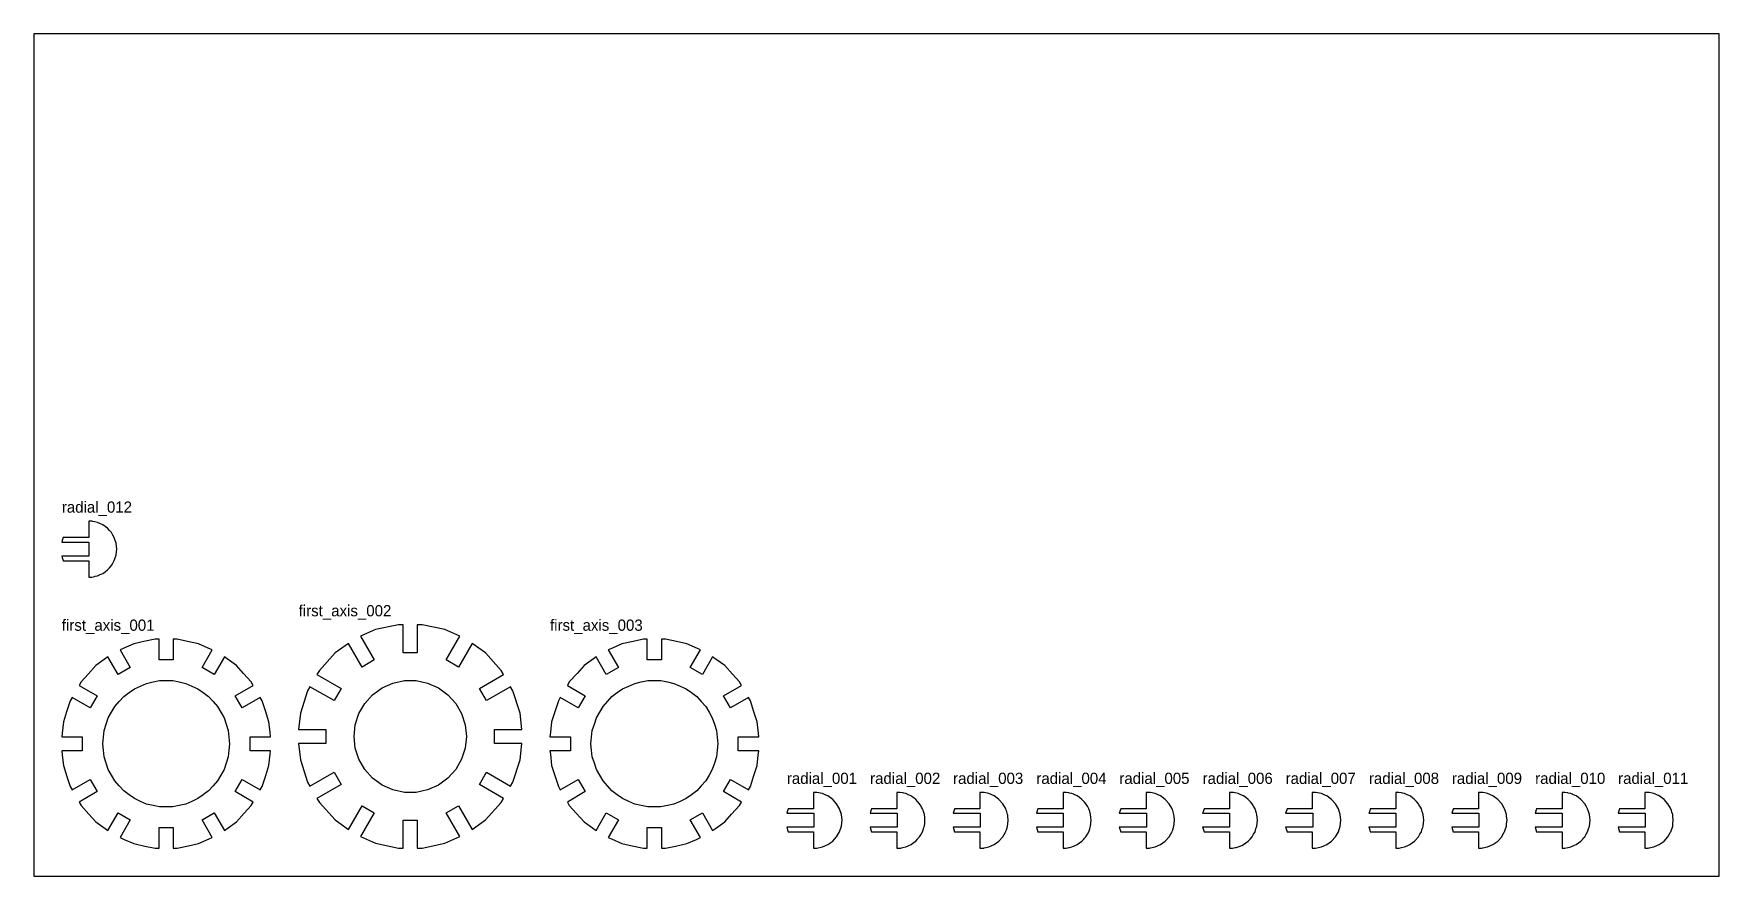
# Model space of a CAD drawing. Header units: metres. Extents: x 0 to 600, y 0 to 300.
import ezdxf

# ---------------------------------------------------------------- set-up
doc = ezdxf.new("R2010")
doc.units = ezdxf.units.M

msp = doc.modelspace()

# ---------------------------------------------------------------- linework, layer by layer
at = {"layer": 'first_axis_001'}
for p, q in [((43.23934, 84.415701), (39.221984, 83.561785)), ((44.650042, 84.415701), (43.23934, 84.415701)), ((44.650042, 77.028735), (44.650042, 84.415701)), ((51.060745, 84.415701), (49.650042, 84.415701)), ((49.650042, 84.415701), (49.650042, 77.028735)), ((54.693878, 83.643454), (51.060745, 84.415701)), ((26.409958, 78.13073), (25.120923, 77.194191)), ((30.050669, 71.824833), (26.409958, 78.13073)), ((31.836823, 81.119027), (30.740086, 80.630729)), ((30.740086, 80.630729), (34.380796, 74.324833)), ((35.588851, 82.789538), (31.836823, 81.119027)), ((39.221984, 83.561785), (35.588851, 82.789538)), ((58.711234, 82.789538), (54.693878, 83.643454)), ((62.104416, 81.278796), (58.711234, 82.789538)), ((59.919288, 74.324833), (63.559999, 80.630729)), ((63.559999, 80.630729), (62.104416, 81.278796)), ((67.890126, 78.130729), (64.249415, 71.824833)), ((68.861375, 77.425076), (67.890126, 78.130729)), ((22.115992, 75.010981), (19.367801, 71.958806)), ((25.120923, 77.194191), (22.115992, 75.010981)), ((34.380796, 74.324833), (30.050669, 71.824833)), ((49.650042, 77.028735), (44.650042, 77.028735)), ((64.249415, 71.824833), (59.919288, 74.324833)), ((72.184093, 75.010981), (68.861375, 77.425076)), ((74.669445, 72.250718), (72.184093, 75.010981)), ((77.417635, 69.198543), (74.669445, 72.250718)), ((16.88245, 69.198543), (16.177099, 67.976839)), ((16.177099, 67.976839), (22.574399, 64.283356)), ((19.367801, 71.958806), (16.88245, 69.198543)), ((33.947516, 65.382021), (35.856443, 66.768938)), ((35.856443, 66.768938), (38.014645, 67.729831)), ((38.014645, 67.729831), (40.170214, 68.689552)), ((40.170214, 68.689552), (42.481035, 69.180733)), ((42.481035, 69.180733), (44.789037, 69.671314)), ((44.789037, 69.671314), (49.511047, 69.671314)), ((49.511047, 69.671314), (51.821868, 69.180134)), ((51.821868, 69.180134), (54.12987, 68.689552)), ((54.12987, 68.689552), (56.288072, 67.728659)), ((56.288072, 67.728659), (58.443642, 66.768938)), ((58.443642, 66.768938), (60.354901, 65.380327)), ((71.725686, 64.283356), (78.122986, 67.976839)), ((78.122986, 67.976839), (77.417635, 69.198543)), ((12.971748, 62.425008), (11.702581, 58.518918)), ((13.677099, 63.646712), (12.971748, 62.425008)), ((20.074399, 59.953229), (13.677099, 63.646712)), ((22.574399, 64.283356), (20.074399, 59.953229)), ((27.696832, 58.44083), (28.876614, 60.484272)), ((28.876614, 60.484272), (30.4574, 62.239912)), ((30.4574, 62.239912), (32.036257, 63.99341)), ((32.036257, 63.99341), (33.947516, 65.382021)), ((60.354901, 65.380327), (62.263828, 63.99341)), ((62.263828, 63.99341), (63.844613, 62.23777)), ((63.844613, 62.23777), (65.42347, 60.484272)), ((65.42347, 60.484272), (66.604692, 58.438334)), ((74.225686, 59.953229), (71.725686, 64.283356)), ((80.622986, 63.646712), (74.225686, 59.953229)), ((81.328337, 62.425008), (80.622986, 63.646712)), ((82.476118, 58.892499), (81.328337, 62.425008)), ((10.554801, 54.986409), (10.12549, 50.901803)), ((11.702581, 58.518918), (10.554801, 54.986409)), ((25.056429, 51.903993), (25.786465, 54.150813)), ((25.786465, 54.150813), (26.51561, 56.394892)), ((26.51561, 56.394892), (27.696832, 58.44083)), ((66.604692, 58.438334), (67.784475, 56.394892)), ((67.784475, 56.394892), (68.514511, 54.148072)), ((68.514511, 54.148072), (69.243656, 51.903993)), ((83.745284, 54.986409), (82.476118, 58.892499)), ((84.133535, 51.292456), (83.745284, 54.986409)), ((10.12549, 50.901803), (10, 49.70785)), ((10, 49.70785), (17.281422, 49.70785)), ((17.281422, 49.70785), (17.281422, 44.70785)), ((24.562844, 47.20785), (24.809787, 49.557355)), ((24.809787, 49.557355), (25.056429, 51.903993)), ((69.243656, 51.903993), (69.490599, 49.554488)), ((69.490599, 49.554488), (69.737241, 47.20785)), ((77.018663, 44.70785), (77.018663, 49.70785)), ((77.018663, 49.70785), (84.300085, 49.70785)), ((84.300085, 49.70785), (84.133535, 51.292456)), ((17.281422, 44.70785), (10, 44.70785)), ((10, 44.70785), (10.166549, 43.123244)), ((10.166549, 43.123244), (10.554801, 39.429291)), ((24.809486, 44.861212), (24.562844, 47.20785)), ((25.056429, 42.511708), (24.809486, 44.861212)), ((25.785574, 40.267629), (25.056429, 42.511708)), ((69.243656, 42.511708), (68.51362, 40.264888)), ((69.490298, 44.858346), (69.243656, 42.511708)), ((69.737241, 47.20785), (69.490298, 44.858346)), ((84.300084, 44.70785), (77.018663, 44.70785)), ((83.745284, 39.429291), (84.174594, 43.513898)), ((84.174594, 43.513898), (84.300084, 44.70785)), ((10.554801, 39.429291), (11.823967, 35.523202)), ((26.51561, 38.020809), (25.785574, 40.267629)), ((27.695392, 35.977367), (26.51561, 38.020809)), ((67.784475, 38.020809), (66.603252, 35.974871)), ((68.51362, 40.264888), (67.784475, 38.020809)), ((82.597503, 35.896782), (83.745284, 39.429291)), ((11.823967, 35.523202), (12.971748, 31.990693)), ((12.971748, 31.990693), (13.677099, 30.768989)), ((13.677099, 30.768989), (20.074398, 34.462471)), ((22.574398, 30.132344), (16.177098, 26.438861)), ((20.074398, 34.462471), (22.574398, 30.132344)), ((28.876614, 33.931429), (27.695392, 35.977367)), ((30.455471, 32.177931), (28.876614, 33.931429)), ((32.036257, 30.422291), (30.455471, 32.177931)), ((33.945184, 29.035374), (32.036257, 30.422291)), ((62.263828, 30.422291), (60.352569, 29.03368)), ((63.842684, 32.175789), (62.263828, 30.422291)), ((65.42347, 33.931429), (63.842684, 32.175789)), ((66.603252, 35.974871), (65.42347, 33.931429)), ((71.725686, 30.132345), (74.225686, 34.462472)), ((78.122986, 26.438862), (71.725686, 30.132345)), ((74.225686, 34.462472), (80.622986, 30.768989)), ((80.622986, 30.768989), (81.328337, 31.990693)), ((81.328337, 31.990693), (82.597503, 35.896782)), ((16.177098, 26.438861), (16.88245, 25.217157)), ((16.88245, 25.217157), (19.63064, 22.164983)), ((35.856443, 27.646763), (33.945184, 29.035374)), ((38.012012, 26.687042), (35.856443, 27.646763)), ((40.170214, 25.726149), (38.012012, 26.687042)), ((42.478216, 25.235567), (40.170214, 25.726149)), ((44.789037, 24.744387), (42.478216, 25.235567)), ((49.511047, 24.744387), (44.789037, 24.744387)), ((51.819049, 25.234968), (49.511047, 24.744387)), ((54.12987, 25.726149), (51.819049, 25.234968)), ((56.285439, 26.68587), (54.12987, 25.726149)), ((58.443642, 27.646763), (56.285439, 26.68587)), ((60.352569, 29.03368), (58.443642, 27.646763)), ((74.932283, 22.456894), (77.417635, 25.217157)), ((77.417635, 25.217157), (78.122986, 26.438862)), ((19.63064, 22.164983), (22.115992, 19.40472)), ((22.115992, 19.40472), (25.438709, 16.990625)), ((26.409958, 16.284971), (30.050669, 22.590867)), ((30.050669, 22.590867), (34.380796, 20.090867)), ((34.380796, 20.090867), (30.740086, 13.784972)), ((59.919288, 20.090867), (64.249415, 22.590867)), ((63.559999, 13.784972), (59.919288, 20.090867)), ((64.249415, 22.590867), (67.890126, 16.284971)), ((69.179162, 17.22151), (72.184093, 19.40472)), ((72.184093, 19.40472), (74.932283, 22.456894)), ((25.438709, 16.990625), (26.409958, 16.284971)), ((30.740086, 13.784972), (32.195668, 13.136905)), ((32.195668, 13.136905), (35.588851, 11.626163)), ((44.650042, 10), (44.650042, 17.386965)), ((44.650042, 17.386965), (49.650042, 17.386965)), ((49.650042, 17.386965), (49.650042, 10)), ((58.711234, 11.626163), (62.463262, 13.296673)), ((62.463262, 13.296673), (63.559999, 13.784972)), ((67.890126, 16.284971), (69.179162, 17.22151)), ((35.588851, 11.626163), (39.606206, 10.772247)), ((39.606206, 10.772247), (43.23934, 10)), ((43.23934, 10), (44.650042, 10)), ((49.650042, 10), (51.060745, 10)), ((51.060745, 10), (55.0781, 10.853916)), ((55.0781, 10.853916), (58.711234, 11.626163))]:
    msp.add_line(p, q, dxfattribs=at)
at = {"layer": 'first_axis_002'}
for p, q in [((121.676644, 87.823135), (116.333767, 85.444336)), ((116.333767, 85.444336), (121.202387, 77.011639)), ((129.856185, 89.561752), (121.676644, 87.823135)), ((131.537324, 89.561752), (129.856185, 89.561752)), ((131.537324, 79.616533), (131.537324, 89.561752)), ((138.218462, 89.561752), (136.537324, 89.561752)), ((136.537324, 89.561752), (136.537324, 79.616533)), ((146.398004, 87.823135), (138.218462, 89.561752)), ((151.74088, 85.444336), (146.398004, 87.823135)), ((146.872261, 77.011639), (151.74088, 85.444336)), ((107.272099, 79.50667), (101.676644, 73.292286)), ((112.00364, 82.944336), (107.272099, 79.50667)), ((116.87226, 74.511639), (112.00364, 82.944336)), ((136.537324, 79.616533), (131.537324, 79.616533)), ((156.071008, 82.944336), (151.202388, 74.511639)), ((160.802548, 79.50667), (156.071008, 82.944336)), ((166.398004, 73.292286), (160.802548, 79.50667)), ((101.676644, 73.292286), (100.836075, 71.836377)), ((121.202387, 77.011639), (116.87226, 74.511639)), ((151.202388, 74.511639), (146.872261, 77.011639)), ((167.238573, 71.836377), (166.398004, 73.292286)), ((97.495507, 66.050343), (94.91142, 58.097343)), ((98.336076, 67.50625), (97.495507, 66.050343)), ((106.948888, 62.533641), (98.336076, 67.50625)), ((100.836075, 71.836377), (109.448888, 66.863768)), ((109.448888, 66.863768), (106.948888, 62.533641)), ((120.654712, 64.643773), (124.037324, 67.101385)), ((124.037324, 67.101385), (127.856984, 68.802006)), ((127.856984, 68.802006), (131.946755, 69.671314)), ((131.946755, 69.671314), (136.127893, 69.671314)), ((136.127893, 69.671314), (140.217664, 68.802006)), ((140.217664, 68.802006), (144.037324, 67.101385)), ((144.037324, 67.101385), (147.419936, 64.643773)), ((158.62576, 66.863768), (167.238573, 71.836377)), ((161.12576, 62.533641), (158.62576, 66.863768)), ((169.738572, 67.50625), (161.12576, 62.533641)), ((170.579141, 66.050343), (169.738572, 67.50625)), ((173.163228, 58.097343), (170.579141, 66.050343)), ((115.766416, 57.915609), (117.856984, 61.536581)), ((117.856984, 61.536581), (120.654712, 64.643773)), ((147.419936, 64.643773), (150.217664, 61.536581)), ((150.217664, 61.536581), (152.308232, 57.915609)), ((94.91142, 58.097343), (94.300085, 52.280876)), ((114.474372, 53.93911), (115.766416, 57.915609)), ((152.308232, 57.915609), (153.600276, 53.93911)), ((173.774563, 52.280876), (173.163228, 58.097343)), ((94.300085, 52.280876), (104.037324, 52.280876)), ((104.037324, 52.280876), (104.037324, 47.280876)), ((114.037324, 49.780876), (114.474372, 53.93911)), ((114.474372, 45.622643), (114.037324, 49.780876)), ((153.600276, 53.93911), (154.037324, 49.780876)), ((154.037324, 49.780876), (153.600276, 45.622643)), ((164.037324, 47.280876), (164.037324, 52.280876)), ((164.037324, 52.280876), (173.774563, 52.280876)), ((104.037324, 47.280876), (94.300085, 47.280876)), ((94.300085, 47.280876), (94.91142, 41.464409)), ((115.766416, 41.646143), (114.474372, 45.622643)), ((153.600276, 45.622643), (152.308232, 41.646143)), ((173.774563, 47.280876), (164.037324, 47.280876)), ((173.163228, 41.464409), (173.774563, 47.280876)), ((94.91142, 41.464409), (97.495507, 33.51141)), ((98.336076, 32.055502), (106.948888, 37.028112)), ((106.948888, 37.028112), (109.448888, 32.697984)), ((117.856984, 38.025171), (115.766416, 41.646143)), ((120.654712, 34.917979), (117.856984, 38.025171)), ((150.217664, 38.025171), (147.419936, 34.917979)), ((152.308232, 41.646143), (150.217664, 38.025171)), ((158.62576, 32.697984), (161.12576, 37.028112)), ((161.12576, 37.028112), (169.738572, 32.055502)), ((170.579141, 33.51141), (173.163228, 41.464409)), ((97.495507, 33.51141), (98.336076, 32.055502)), ((109.448888, 32.697984), (100.836075, 27.725375)), ((124.037324, 32.460367), (120.654712, 34.917979)), ((127.856984, 30.759747), (124.037324, 32.460367)), ((131.946755, 29.890438), (127.856984, 30.759747)), ((140.217664, 30.759747), (136.127893, 29.890438)), ((144.037324, 32.460367), (140.217664, 30.759747)), ((147.419936, 34.917979), (144.037324, 32.460367)), ((167.238573, 27.725375), (158.62576, 32.697984)), ((169.738572, 32.055502), (170.579141, 33.51141)), ((100.836075, 27.725375), (101.676644, 26.269466)), ((101.676644, 26.269466), (107.272099, 20.055082)), ((112.00364, 16.617416), (116.87226, 25.050113)), ((116.87226, 25.050113), (121.202387, 22.550113)), ((136.127893, 29.890438), (131.946755, 29.890438)), ((146.872261, 22.550113), (151.202388, 25.050113)), ((151.202388, 25.050113), (156.071008, 16.617416)), ((160.802548, 20.055082), (166.398004, 26.269466)), ((166.398004, 26.269466), (167.238573, 27.725375)), ((107.272099, 20.055082), (112.00364, 16.617416)), ((121.202387, 22.550113), (116.333767, 14.117417)), ((131.537324, 10), (131.537324, 19.945219)), ((131.537324, 19.945219), (136.537324, 19.945219)), ((136.537324, 19.945219), (136.537324, 10)), ((151.74088, 14.117417), (146.872261, 22.550113)), ((156.071008, 16.617416), (160.802548, 20.055082)), ((116.333767, 14.117417), (121.676644, 11.738617)), ((146.398004, 11.738617), (151.74088, 14.117417)), ((121.676644, 11.738617), (129.856185, 10)), ((129.856185, 10), (131.537324, 10)), ((136.537324, 10), (138.218462, 10)), ((138.218462, 10), (146.398004, 11.738617))]:
    msp.add_line(p, q, dxfattribs=at)
at = {"layer": 'first_axis_003'}
for p, q in [((217.013903, 84.415701), (213.380769, 83.643454)), ((218.424606, 84.415701), (217.013903, 84.415701)), ((218.424606, 77.028735), (218.424606, 84.415701)), ((224.835308, 84.415701), (223.424606, 84.415701)), ((223.424606, 84.415701), (223.424606, 77.028735)), ((228.852663, 83.561785), (224.835308, 84.415701)), ((200.184522, 78.130729), (199.213273, 77.425076)), ((203.825233, 71.824833), (200.184522, 78.130729)), ((205.970232, 81.278796), (204.514649, 80.630729)), ((204.514649, 80.630729), (208.15536, 74.324833)), ((209.363414, 82.789538), (205.970232, 81.278796)), ((213.380769, 83.643454), (209.363414, 82.789538)), ((232.485797, 82.789538), (228.852663, 83.561785)), ((236.237825, 81.119027), (232.485797, 82.789538)), ((233.693852, 74.324833), (237.334562, 80.630729)), ((237.334562, 80.630729), (236.237825, 81.119027)), ((241.66469, 78.13073), (238.023979, 71.824833)), ((242.953725, 77.194191), (241.66469, 78.13073)), ((193.405203, 72.250718), (190.657013, 69.198543)), ((195.890555, 75.010981), (193.405203, 72.250718)), ((199.213273, 77.425076), (195.890555, 75.010981)), ((208.15536, 74.324833), (203.825233, 71.824833)), ((223.424606, 77.028735), (218.424606, 77.028735)), ((238.023979, 71.824833), (233.693852, 74.324833)), ((245.958656, 75.010981), (242.953725, 77.194191)), ((248.706846, 71.958806), (245.958656, 75.010981)), ((190.657013, 69.198543), (189.951662, 67.976839)), ((189.951662, 67.976839), (196.348962, 64.283356)), ((207.719747, 65.380327), (209.631006, 66.768938)), ((209.631006, 66.768938), (211.786575, 67.728659)), ((211.786575, 67.728659), (213.944778, 68.689552)), ((213.944778, 68.689552), (216.252779, 69.180134)), ((216.252779, 69.180134), (218.563601, 69.671314)), ((218.563601, 69.671314), (223.285611, 69.671314)), ((223.285611, 69.671314), (225.593613, 69.180733)), ((225.593613, 69.180733), (227.904434, 68.689552)), ((227.904434, 68.689552), (230.060003, 67.729831)), ((230.060003, 67.729831), (232.218205, 66.768938)), ((232.218205, 66.768938), (234.127132, 65.382021)), ((245.500249, 64.283356), (251.897549, 67.976839)), ((251.192198, 69.198543), (248.706846, 71.958806)), ((251.897549, 67.976839), (251.192198, 69.198543)), ((186.746311, 62.425008), (185.59853, 58.892499)), ((187.451662, 63.646712), (186.746311, 62.425008)), ((193.848962, 59.953229), (187.451662, 63.646712)), ((196.348962, 64.283356), (193.848962, 59.953229)), ((201.469955, 58.438334), (202.651178, 60.484272)), ((202.651178, 60.484272), (204.230035, 62.23777)), ((204.230035, 62.23777), (205.81082, 63.99341)), ((205.81082, 63.99341), (207.719747, 65.380327)), ((234.127132, 65.382021), (236.038391, 63.99341)), ((236.038391, 63.99341), (237.617248, 62.239912)), ((237.617248, 62.239912), (239.198033, 60.484272)), ((239.198033, 60.484272), (240.377816, 58.44083)), ((248.000249, 59.953229), (245.500249, 64.283356)), ((254.397549, 63.646712), (248.000249, 59.953229)), ((255.1029, 62.425008), (254.397549, 63.646712)), ((256.372067, 58.518918), (255.1029, 62.425008)), ((184.329364, 54.986409), (183.941112, 51.292456)), ((185.59853, 58.892499), (184.329364, 54.986409)), ((198.830992, 51.903993), (199.560137, 54.148072)), ((199.560137, 54.148072), (200.290173, 56.394892)), ((200.290173, 56.394892), (201.469955, 58.438334)), ((240.377816, 58.44083), (241.559038, 56.394892)), ((241.559038, 56.394892), (242.288183, 54.150813)), ((242.288183, 54.150813), (243.018219, 51.903993)), ((257.519847, 54.986409), (256.372067, 58.518918)), ((257.949157, 50.901803), (257.519847, 54.986409)), ((183.941112, 51.292456), (183.774563, 49.70785)), ((183.774563, 49.70785), (191.055985, 49.70785)), ((191.055985, 49.70785), (191.055985, 44.70785)), ((198.337407, 47.20785), (198.584049, 49.554488)), ((198.584049, 49.554488), (198.830992, 51.903993)), ((243.018219, 51.903993), (243.264861, 49.557355)), ((243.264861, 49.557355), (243.511804, 47.20785)), ((250.793226, 44.70785), (250.793226, 49.70785)), ((250.793226, 49.70785), (258.074647, 49.70785)), ((258.074647, 49.70785), (257.949157, 50.901803)), ((191.055985, 44.70785), (183.774564, 44.70785)), ((183.774564, 44.70785), (183.900054, 43.513898)), ((183.900054, 43.513898), (184.329364, 39.429291)), ((198.58435, 44.858346), (198.337407, 47.20785)), ((198.830992, 42.511708), (198.58435, 44.858346)), ((199.561028, 40.264888), (198.830992, 42.511708)), ((243.018219, 42.511708), (242.289074, 40.267629)), ((243.265162, 44.861212), (243.018219, 42.511708)), ((243.511804, 47.20785), (243.265162, 44.861212)), ((258.074648, 44.70785), (250.793226, 44.70785)), ((257.519847, 39.429291), (257.908099, 43.123244)), ((257.908099, 43.123244), (258.074648, 44.70785)), ((184.329364, 39.429291), (185.477145, 35.896782)), ((200.290173, 38.020809), (199.561028, 40.264888)), ((201.471396, 35.974871), (200.290173, 38.020809)), ((241.559038, 38.020809), (240.379256, 35.977367)), ((242.289074, 40.267629), (241.559038, 38.020809)), ((256.250681, 35.523202), (257.519847, 39.429291)), ((185.477145, 35.896782), (186.746311, 31.990693)), ((186.746311, 31.990693), (187.451662, 30.768989)), ((187.451662, 30.768989), (193.848962, 34.462472)), ((196.348962, 30.132345), (189.951662, 26.438862)), ((193.848962, 34.462472), (196.348962, 30.132345)), ((202.651178, 33.931429), (201.471396, 35.974871)), ((204.231963, 32.175789), (202.651178, 33.931429)), ((205.81082, 30.422291), (204.231963, 32.175789)), ((207.722079, 29.03368), (205.81082, 30.422291)), ((236.038391, 30.422291), (234.129464, 29.035374)), ((237.619177, 32.177931), (236.038391, 30.422291)), ((239.198033, 33.931429), (237.619177, 32.177931)), ((240.379256, 35.977367), (239.198033, 33.931429)), ((245.50025, 30.132344), (248.00025, 34.462471)), ((251.89755, 26.438861), (245.50025, 30.132344)), ((248.00025, 34.462471), (254.397549, 30.768989)), ((254.397549, 30.768989), (255.1029, 31.990693)), ((255.1029, 31.990693), (256.250681, 35.523202)), ((189.951662, 26.438862), (190.657013, 25.217157)), ((190.657013, 25.217157), (193.142365, 22.456894)), ((209.631006, 27.646763), (207.722079, 29.03368)), ((211.789208, 26.68587), (209.631006, 27.646763)), ((213.944778, 25.726149), (211.789208, 26.68587)), ((216.255599, 25.234968), (213.944778, 25.726149)), ((218.563601, 24.744387), (216.255599, 25.234968)), ((223.285611, 24.744387), (218.563601, 24.744387)), ((225.596432, 25.235567), (223.285611, 24.744387)), ((227.904434, 25.726149), (225.596432, 25.235567)), ((230.062636, 26.687042), (227.904434, 25.726149)), ((232.218205, 27.646763), (230.062636, 26.687042)), ((234.129464, 29.035374), (232.218205, 27.646763)), ((248.444008, 22.164983), (251.192198, 25.217157)), ((251.192198, 25.217157), (251.89755, 26.438861)), ((193.142365, 22.456894), (195.890555, 19.40472)), ((195.890555, 19.40472), (198.895486, 17.22151)), ((200.184522, 16.284971), (203.825233, 22.590867)), ((203.825233, 22.590867), (208.15536, 20.090867)), ((208.15536, 20.090867), (204.514649, 13.784972)), ((233.693852, 20.090867), (238.023979, 22.590867)), ((237.334562, 13.784972), (233.693852, 20.090867)), ((238.023979, 22.590867), (241.664689, 16.284971)), ((242.635939, 16.990625), (245.958656, 19.40472)), ((245.958656, 19.40472), (248.444008, 22.164983)), ((198.895486, 17.22151), (200.184522, 16.284971)), ((204.514649, 13.784972), (205.611386, 13.296673)), ((205.611386, 13.296673), (209.363414, 11.626163)), ((218.424606, 10), (218.424606, 17.386965)), ((218.424606, 17.386965), (223.424606, 17.386965)), ((223.424606, 17.386965), (223.424606, 10)), ((232.485797, 11.626163), (235.878979, 13.136905)), ((235.878979, 13.136905), (237.334562, 13.784972)), ((241.664689, 16.284971), (242.635939, 16.990625)), ((209.363414, 11.626163), (212.996548, 10.853916)), ((212.996548, 10.853916), (217.013903, 10)), ((217.013903, 10), (218.424606, 10)), ((223.424606, 10), (224.835308, 10)), ((224.835308, 10), (228.468442, 10.772247)), ((228.468442, 10.772247), (232.485797, 11.626163))]:
    msp.add_line(p, q, dxfattribs=at)
at = {"layer": 'radial_001'}
for p, q in [((268.583916, 24.012586), (268.352079, 23.299065)), ((268.620161, 24.075365), (268.583916, 24.012586)), ((277.58799, 24.075365), (268.620161, 24.075365)), ((278.764654, 29.890438), (277.58799, 29.890438)), ((277.58799, 29.890438), (277.58799, 24.075365)), ((280.809542, 29.455784), (278.764654, 29.890438)), ((282.004134, 28.923917), (280.809542, 29.455784)), ((282.71937, 28.605474), (282.004134, 28.923917)), ((284.410677, 27.376667), (282.71937, 28.605474)), ((285.809542, 25.823071), (284.410677, 27.376667)), ((286.854826, 24.012586), (285.809542, 25.823071)), ((287.500845, 22.024336), (286.854826, 24.012586)), ((268.352079, 23.299065), (268.074648, 22.445219)), ((268.074648, 22.445219), (277.71937, 22.445219)), ((277.71937, 22.445219), (277.71937, 17.445219)), ((287.71937, 19.945219), (287.500845, 22.024336)), ((287.500845, 17.866102), (287.71937, 19.945219)), ((277.71937, 17.445219), (268.074648, 17.445219)), ((268.074648, 17.445219), (268.352079, 16.591373)), ((268.352079, 16.591373), (268.583916, 15.877852)), ((268.583916, 15.877852), (268.620161, 15.815073)), ((268.620161, 15.815073), (277.58799, 15.815073)), ((277.58799, 15.815073), (277.58799, 10.815073)), ((282.71937, 11.284965), (284.410677, 12.513771)), ((284.410677, 12.513771), (285.809542, 14.067367)), ((285.809542, 14.067367), (286.854826, 15.877852)), ((286.854826, 15.877852), (287.500845, 17.866102)), ((277.58799, 10.815073), (277.58799, 10)), ((277.58799, 10), (278.764654, 10)), ((278.764654, 10), (280.809542, 10.434654)), ((280.809542, 10.434654), (281.663976, 10.815073)), ((281.663976, 10.815073), (282.71937, 11.284965))]:
    msp.add_line(p, q, dxfattribs=at)
at = {"layer": 'radial_002'}
for p, q in [((298.225848, 24.012586), (297.899555, 23.002828)), ((298.261895, 24.075365), (298.225848, 24.012586)), ((307.296485, 24.075365), (298.261895, 24.075365)), ((308.350816, 29.890438), (307.296485, 29.890438)), ((307.296485, 29.890438), (307.296485, 24.075365)), ((309.335237, 29.68004), (308.350816, 29.890438)), ((309.749021, 29.591603), (309.335237, 29.68004)), ((310.384499, 29.455784), (309.749021, 29.591603)), ((311.105411, 29.133045), (310.384499, 29.455784)), ((311.307545, 29.042554), (311.105411, 29.133045)), ((311.671648, 28.879552), (311.307545, 29.042554)), ((312.283867, 28.605474), (311.671648, 28.879552)), ((312.622865, 28.35782), (312.283867, 28.605474)), ((313.105047, 28.005565), (312.622865, 28.35782)), ((313.401274, 27.789158), (313.105047, 28.005565)), ((313.965908, 27.376667), (313.401274, 27.789158)), ((314.648496, 26.6144), (313.965908, 27.376667)), ((315.357108, 25.823071), (314.648496, 26.6144)), ((314.648496, 26.6144), (314.648496, 26.6144)), ((315.559002, 25.471455), (315.357108, 25.823071)), ((315.869853, 24.930082), (315.559002, 25.471455)), ((316.059324, 24.6001), (315.869853, 24.930082)), ((316.396667, 24.012586), (316.059324, 24.6001)), ((316.566016, 23.488512), (316.396667, 24.012586)), ((297.899555, 23.002828), (297.71937, 22.445219)), ((297.71937, 22.445219), (307.311257, 22.445219)), ((307.311257, 22.445219), (307.311257, 17.445219)), ((316.715278, 23.026599), (316.566016, 23.488512)), ((316.715278, 23.026598), (316.715278, 23.026599)), ((317.03915, 22.024336), (316.715278, 23.026598)), ((316.715278, 23.026598), (316.715278, 23.026598)), ((317.147515, 20.987625), (317.03915, 22.024336)), ((317.03915, 17.866102), (317.147515, 18.902813)), ((317.256476, 19.945219), (317.147515, 20.987625)), ((317.147515, 18.902813), (317.256476, 19.945219)), ((307.311257, 17.445219), (297.71937, 17.445219)), ((297.71937, 17.445219), (297.899555, 16.88761)), ((297.899555, 16.88761), (298.225848, 15.877852)), ((298.225848, 15.877852), (298.261895, 15.815073)), ((298.261895, 15.815073), (307.296486, 15.815073)), ((307.296486, 15.815073), (307.296486, 10.815073)), ((313.105046, 11.884873), (313.965908, 12.513771)), ((313.965908, 12.513771), (314.648497, 13.276038)), ((314.648497, 13.276038), (314.769427, 13.411085)), ((314.769427, 13.411085), (315.357108, 14.067367)), ((315.357108, 14.067367), (315.723064, 14.704712)), ((315.723064, 14.704712), (315.869851, 14.960357)), ((315.869851, 14.960357), (316.396667, 15.877852)), ((315.869851, 14.960357), (315.869851, 14.960357)), ((315.869851, 14.960357), (315.869851, 14.960357)), ((316.396667, 15.877852), (316.620503, 16.570541)), ((316.620503, 16.570541), (316.71528, 16.863839)), ((316.71528, 16.863839), (316.897731, 17.428463)), ((316.897731, 17.428463), (317.03915, 17.866102)), ((307.296486, 10.815073), (307.296486, 10)), ((307.296486, 10), (308.350816, 10)), ((308.350816, 10), (308.5477, 10.04208)), ((308.5477, 10.04208), (309.335236, 10.210398)), ((309.335236, 10.210398), (310.384499, 10.434654)), ((310.384499, 10.434654), (311.307546, 10.847884)), ((311.307546, 10.847884), (312.283867, 11.284965)), ((312.283867, 11.284965), (313.105046, 11.884873)), ((313.105046, 11.884873), (313.105046, 11.884873))]:
    msp.add_line(p, q, dxfattribs=at)
at = {"layer": 'radial_003'}
for p, q in [((327.765744, 24.012586), (327.742178, 23.940059)), ((327.80199, 24.075365), (327.765744, 24.012586)), ((336.769817, 24.075365), (327.80199, 24.075365)), ((336.901198, 29.890438), (336.769817, 29.890438)), ((336.769817, 29.890438), (336.769817, 24.075365)), ((337.946483, 29.890438), (336.901198, 29.890438)), ((338.344322, 29.805875), (337.946483, 29.890438)), ((339.991367, 29.455784), (338.344322, 29.805875)), ((341.901197, 28.605474), (339.991367, 29.455784)), ((342.324023, 28.298272), (341.901197, 28.605474)), ((343.592503, 27.376667), (342.324023, 28.298272)), ((344.991366, 25.823071), (343.592503, 27.376667)), ((345.90771, 24.235923), (344.991366, 25.823071)), ((346.036654, 24.012586), (345.90771, 24.235923)), ((346.174084, 23.589618), (346.036654, 24.012586)), ((327.742178, 23.940059), (327.256476, 22.445219)), ((327.256476, 22.445219), (336.901199, 22.445219)), ((336.901199, 22.445219), (336.901199, 17.445219)), ((346.244533, 23.372795), (346.174084, 23.589618)), ((346.545919, 22.445219), (346.244533, 23.372795)), ((346.682672, 22.024336), (346.545919, 22.445219)), ((346.711253, 21.752408), (346.682672, 22.024336)), ((346.682672, 17.866102), (346.763787, 18.637853)), ((346.763787, 21.252585), (346.711253, 21.752408)), ((346.901199, 19.945219), (346.763787, 21.252585)), ((346.763787, 18.637853), (346.901199, 19.945219)), ((336.901199, 17.445219), (327.256476, 17.445219)), ((327.256476, 17.445219), (327.765744, 15.877853)), ((327.765744, 15.877853), (327.80199, 15.815073)), ((327.80199, 15.815073), (336.769817, 15.815073)), ((336.769817, 15.815073), (336.769817, 10.815073)), ((341.901197, 11.284965), (343.592503, 12.513771)), ((343.592503, 12.513771), (344.991366, 14.067367)), ((344.991366, 14.067367), (345.90771, 15.654515)), ((345.90771, 15.654515), (346.036654, 15.877852)), ((346.036654, 15.877852), (346.08668, 16.031818)), ((346.08668, 16.031818), (346.244533, 16.517643)), ((346.244533, 16.517643), (346.469133, 17.208895)), ((346.469133, 17.208895), (346.682672, 17.866102)), ((336.769817, 10.815073), (336.769817, 10)), ((336.769817, 10), (337.946482, 10)), ((337.946482, 10), (338.185186, 10.050738)), ((338.185186, 10.050738), (338.344322, 10.084563)), ((338.344322, 10.084563), (339.991367, 10.434654)), ((339.991367, 10.434654), (341.901197, 11.284965))]:
    msp.add_line(p, q, dxfattribs=at)
at = {"layer": 'radial_004'}
for p, q in [((357.407678, 24.012586), (356.901199, 22.445219)), ((357.443725, 24.075365), (357.407678, 24.012586)), ((366.478315, 24.075365), (357.443725, 24.075365)), ((367.532645, 29.890438), (366.478315, 29.890438)), ((366.478315, 29.890438), (366.478315, 24.075365)), ((368.517065, 29.68004), (367.532645, 29.890438)), ((368.674168, 29.646463), (368.517065, 29.68004)), ((369.566327, 29.455784), (368.674168, 29.646463)), ((370.112263, 29.211379), (369.566327, 29.455784)), ((370.489374, 29.042554), (370.112263, 29.211379)), ((370.906064, 28.85601), (370.489374, 29.042554)), ((371.465695, 28.605474), (370.906064, 28.85601)), ((372.286875, 28.005565), (371.465695, 28.605474)), ((373.147737, 27.376667), (372.286875, 28.005565)), ((373.619224, 26.850144), (373.147737, 27.376667)), ((373.830325, 26.6144), (373.619224, 26.850144)), ((374.049475, 26.369669), (373.830325, 26.6144)), ((374.538938, 25.823071), (374.049475, 26.369669)), ((375.051681, 24.930081), (374.538938, 25.823071)), ((375.578496, 24.012586), (375.051681, 24.930081)), ((375.897108, 23.026599), (375.578496, 24.012586)), ((356.901199, 22.445219), (366.493087, 22.445219)), ((366.493087, 22.445219), (366.493087, 17.445219)), ((376.220979, 22.024336), (375.897108, 23.026599)), ((376.329345, 20.987625), (376.220979, 22.024336)), ((376.220979, 17.866102), (376.329345, 18.902813)), ((376.438306, 19.945219), (376.329345, 20.987625)), ((376.329345, 18.902813), (376.438306, 19.945219)), ((366.493087, 17.445219), (356.901199, 17.445219)), ((356.901199, 17.445219), (357.407678, 15.877852)), ((357.407678, 15.877852), (357.443725, 15.815073)), ((357.443725, 15.815073), (366.478315, 15.815073)), ((366.478315, 15.815073), (366.478315, 10.815073)), ((372.286875, 11.884873), (373.147737, 12.513771)), ((373.147737, 12.513771), (373.619224, 13.040294)), ((373.619224, 13.040294), (373.830325, 13.276038)), ((373.830325, 13.276038), (374.049475, 13.520769)), ((374.049475, 13.520769), (374.538938, 14.067367)), ((374.538938, 14.067367), (375.051681, 14.960357)), ((375.051681, 14.960357), (375.578496, 15.877852)), ((375.578496, 15.877852), (375.897108, 16.863839)), ((375.897108, 16.863839), (376.220979, 17.866102)), ((366.478315, 10.815073), (366.478315, 10)), ((366.478315, 10), (367.532645, 10)), ((367.532645, 10), (368.517065, 10.210398)), ((368.517065, 10.210398), (368.674168, 10.243975)), ((368.674168, 10.243975), (369.566327, 10.434654)), ((369.566327, 10.434654), (370.112263, 10.679059)), ((370.112263, 10.679059), (370.489374, 10.847884)), ((370.489374, 10.847884), (370.906064, 11.034428)), ((370.906064, 11.034428), (371.465695, 11.284965)), ((371.465695, 11.284965), (372.286875, 11.884873))]:
    msp.add_line(p, q, dxfattribs=at)
at = {"layer": 'radial_005'}
for p, q in [((386.947574, 24.012586), (386.438306, 22.445219)), ((386.98382, 24.075365), (386.947574, 24.012586)), ((395.951647, 24.075365), (386.98382, 24.075365)), ((397.128313, 29.890438), (395.951647, 29.890438)), ((395.951647, 29.890438), (395.951647, 24.075365)), ((397.526152, 29.805875), (397.128313, 29.890438)), ((399.173198, 29.455784), (397.526152, 29.805875)), ((401.083027, 28.605473), (399.173198, 29.455784)), ((402.774334, 27.376667), (401.083027, 28.605473)), ((404.173197, 25.823071), (402.774334, 27.376667)), ((405.08954, 24.235923), (404.173197, 25.823071)), ((405.218484, 24.012586), (405.08954, 24.235923)), ((405.321128, 23.696678), (405.218484, 24.012586)), ((386.438306, 22.445219), (396.083029, 22.445219)), ((396.083029, 22.445219), (396.083029, 17.445219)), ((405.426364, 23.372795), (405.321128, 23.696678)), ((405.864502, 22.024336), (405.426364, 23.372795)), ((405.945618, 21.252585), (405.864502, 22.024336)), ((405.864502, 17.866102), (405.945618, 18.637853)), ((406.083029, 19.945219), (405.945618, 21.252585)), ((405.945618, 18.637853), (406.083029, 19.945219)), ((396.083029, 17.445219), (386.438306, 17.445219)), ((386.438306, 17.445219), (386.947574, 15.877852)), ((386.947574, 15.877852), (386.98382, 15.815073)), ((386.98382, 15.815073), (395.951647, 15.815073)), ((395.951647, 15.815073), (395.951647, 10.815073)), ((401.083027, 11.284965), (402.774333, 12.51377)), ((402.774333, 12.51377), (404.173196, 14.067366)), ((404.173196, 14.067366), (405.08954, 15.654515)), ((405.08954, 15.654515), (405.218484, 15.877852)), ((405.218484, 15.877852), (405.344484, 16.265643)), ((405.344484, 16.265643), (405.426364, 16.517643)), ((405.426364, 16.517643), (405.864502, 17.866102)), ((395.951647, 10.815073), (395.951647, 10)), ((395.951647, 10), (397.128313, 10)), ((397.128313, 10), (397.526152, 10.084563)), ((397.526152, 10.084563), (399.173197, 10.434654)), ((399.173197, 10.434654), (401.083027, 11.284965))]:
    msp.add_line(p, q, dxfattribs=at)
at = {"layer": 'radial_006'}
for p, q in [((416.589508, 24.012586), (416.263215, 23.002828)), ((416.625555, 24.075365), (416.589508, 24.012586)), ((425.660145, 24.075365), (416.625555, 24.075365)), ((426.714476, 29.890438), (425.660145, 29.890438)), ((425.660145, 29.890438), (425.660145, 24.075365)), ((427.081954, 29.811898), (426.714476, 29.890438)), ((427.698896, 29.68004), (427.081954, 29.811898)), ((428.748158, 29.455784), (427.698896, 29.68004)), ((427.698896, 29.68004), (427.698896, 29.68004)), ((429.671205, 29.042554), (428.748158, 29.455784)), ((430.647526, 28.605474), (429.671205, 29.042554)), ((431.468705, 28.005565), (430.647526, 28.605474)), ((432.329567, 27.376667), (431.468705, 28.005565)), ((431.468705, 28.005565), (431.468705, 28.005565)), ((433.012156, 26.6144), (432.329567, 27.376667)), ((433.133087, 26.479353), (433.012156, 26.6144)), ((433.720768, 25.823071), (433.133087, 26.479353)), ((434.086723, 25.185726), (433.720768, 25.823071)), ((434.233511, 24.930082), (434.086723, 25.185726)), ((434.233511, 24.930081), (434.233511, 24.930082)), ((434.760327, 24.012586), (434.233511, 24.930081)), ((434.233511, 24.930081), (434.233511, 24.930081)), ((434.98344, 23.322132), (434.760327, 24.012586)), ((416.263215, 23.002828), (416.083029, 22.445219)), ((416.083029, 22.445219), (425.674916, 22.445219)), ((425.674916, 22.445219), (425.674916, 17.445219)), ((435.078939, 23.026599), (434.98344, 23.322132)), ((435.266806, 22.445219), (435.078939, 23.026599)), ((435.402809, 22.024336), (435.266806, 22.445219)), ((435.511174, 20.987625), (435.402809, 22.024336)), ((435.402809, 17.866102), (435.511175, 18.902813)), ((435.620135, 19.945219), (435.511174, 20.987625)), ((435.511175, 18.902813), (435.620135, 19.945219)), ((425.674916, 17.445219), (416.083029, 17.445219)), ((416.083029, 17.445219), (416.263215, 16.88761)), ((416.263215, 16.88761), (416.589508, 15.877852)), ((416.589508, 15.877852), (416.625555, 15.815073)), ((416.625555, 15.815073), (425.660145, 15.815073)), ((425.660145, 15.815073), (425.660145, 10.815073)), ((431.468706, 11.884873), (432.329567, 12.513771)), ((432.329567, 12.513771), (433.012155, 13.276038)), ((433.012155, 13.276038), (433.720768, 14.067367)), ((433.720768, 14.067367), (434.233512, 14.960356)), ((434.233512, 14.960356), (434.760327, 15.877852)), ((434.760327, 15.877852), (434.955773, 16.48269)), ((434.955773, 16.48269), (435.078937, 16.863839)), ((435.078937, 16.863839), (435.391353, 17.83065)), ((435.391353, 17.83065), (435.402809, 17.866102)), ((425.660145, 10.815073), (425.660145, 10)), ((425.660145, 10), (426.714476, 10)), ((426.714476, 10), (427.698896, 10.210398)), ((427.698896, 10.210398), (427.970271, 10.268398)), ((427.970271, 10.268398), (428.748158, 10.434654)), ((428.748158, 10.434654), (429.46907, 10.757393)), ((429.46907, 10.757393), (429.671205, 10.847884)), ((429.671205, 10.847884), (430.035308, 11.010886)), ((430.035308, 11.010886), (430.647526, 11.284965)), ((430.647526, 11.284965), (431.468706, 11.884873))]:
    msp.add_line(p, q, dxfattribs=at)
at = {"layer": 'radial_007'}
for p, q in [((446.129403, 24.012586), (445.897566, 23.299065)), ((446.165649, 24.075365), (446.129403, 24.012586)), ((455.133478, 24.075365), (446.165649, 24.075365)), ((456.310141, 29.890438), (455.133478, 29.890438)), ((455.133478, 29.890438), (455.133478, 24.075365)), ((458.355029, 29.455784), (456.310141, 29.890438)), ((459.549622, 28.923917), (458.355029, 29.455784)), ((460.264857, 28.605474), (459.549622, 28.923917)), ((461.956164, 27.376667), (460.264857, 28.605474)), ((463.355029, 25.823071), (461.956164, 27.376667)), ((464.400313, 24.012586), (463.355029, 25.823071)), ((465.046332, 22.024336), (464.400313, 24.012586)), ((445.897566, 23.299065), (445.620135, 22.445219)), ((445.620135, 22.445219), (455.264857, 22.445219)), ((455.264857, 22.445219), (455.264857, 17.445219)), ((465.264857, 19.945219), (465.046332, 22.024336)), ((465.046332, 17.866102), (465.264857, 19.945219)), ((455.264857, 17.445219), (445.620135, 17.445219)), ((445.620135, 17.445219), (445.897566, 16.591373)), ((445.897566, 16.591373), (446.129403, 15.877852)), ((446.129403, 15.877852), (446.165649, 15.815073)), ((446.165649, 15.815073), (455.133478, 15.815073)), ((455.133478, 15.815073), (455.133478, 10.815073)), ((460.264857, 11.284965), (461.956164, 12.513771)), ((461.956164, 12.513771), (463.355029, 14.067367)), ((463.355029, 14.067367), (464.400313, 15.877852)), ((464.400313, 15.877852), (465.046332, 17.866102)), ((455.133478, 10.815073), (455.133478, 10)), ((455.133478, 10), (456.310141, 10)), ((456.310141, 10), (458.355029, 10.434654)), ((458.355029, 10.434654), (459.209464, 10.815073)), ((459.209464, 10.815073), (460.264857, 11.284965))]:
    msp.add_line(p, q, dxfattribs=at)
at = {"layer": 'radial_008'}
for p, q in [((475.771335, 24.012586), (475.445043, 23.002828)), ((475.807383, 24.075365), (475.771335, 24.012586)), ((484.841972, 24.075365), (475.807383, 24.075365)), ((485.896303, 29.890438), (484.841972, 29.890438)), ((484.841972, 29.890438), (484.841972, 24.075365)), ((486.880724, 29.68004), (485.896303, 29.890438)), ((487.294508, 29.591603), (486.880724, 29.68004)), ((487.929986, 29.455784), (487.294508, 29.591603)), ((488.650898, 29.133045), (487.929986, 29.455784)), ((488.853033, 29.042554), (488.650898, 29.133045)), ((489.217136, 28.879552), (488.853033, 29.042554)), ((489.829354, 28.605474), (489.217136, 28.879552)), ((490.168352, 28.35782), (489.829354, 28.605474)), ((490.650534, 28.005565), (490.168352, 28.35782)), ((490.946761, 27.789158), (490.650534, 28.005565)), ((491.511395, 27.376667), (490.946761, 27.789158)), ((492.193983, 26.6144), (491.511395, 27.376667)), ((492.902596, 25.823071), (492.193983, 26.6144)), ((492.193983, 26.6144), (492.193983, 26.6144)), ((493.10449, 25.471455), (492.902596, 25.823071)), ((493.415341, 24.930082), (493.10449, 25.471455)), ((493.604811, 24.6001), (493.415341, 24.930082)), ((493.942155, 24.012586), (493.604811, 24.6001)), ((494.111503, 23.488512), (493.942155, 24.012586)), ((475.445043, 23.002828), (475.264857, 22.445219)), ((475.264857, 22.445219), (484.856744, 22.445219)), ((484.856744, 22.445219), (484.856744, 17.445219)), ((494.260765, 23.026599), (494.111503, 23.488512)), ((494.260765, 23.026598), (494.260765, 23.026599)), ((494.584637, 22.024336), (494.260765, 23.026598)), ((494.260765, 23.026598), (494.260765, 23.026598)), ((494.693003, 20.987625), (494.584637, 22.024336)), ((494.584637, 17.866102), (494.693002, 18.902813)), ((494.693002, 18.902813), (494.801963, 19.945219)), ((494.801963, 19.945219), (494.693003, 20.987625)), ((484.856744, 17.445219), (475.264857, 17.445219)), ((475.264857, 17.445219), (475.445043, 16.88761)), ((475.445043, 16.88761), (475.771335, 15.877852)), ((475.771335, 15.877852), (475.807383, 15.815073)), ((475.807383, 15.815073), (484.841973, 15.815073)), ((484.841973, 15.815073), (484.841973, 10.815073)), ((490.650533, 11.884873), (491.511395, 12.513771)), ((491.511395, 12.513771), (492.193984, 13.276038)), ((492.193984, 13.276038), (492.314915, 13.411085)), ((492.314915, 13.411085), (492.902596, 14.067367)), ((492.902596, 14.067367), (493.268551, 14.704712)), ((493.268551, 14.704712), (493.415339, 14.960357)), ((493.415339, 14.960357), (493.942155, 15.877852)), ((493.415339, 14.960357), (493.415339, 14.960357)), ((493.415339, 14.960357), (493.415339, 14.960357)), ((493.942155, 15.877852), (494.165991, 16.570541)), ((494.165991, 16.570541), (494.260767, 16.863839)), ((494.260767, 16.863839), (494.443219, 17.428463)), ((494.443219, 17.428463), (494.584637, 17.866102)), ((484.841973, 10.815073), (484.841973, 10)), ((484.841973, 10), (485.896303, 10)), ((485.896303, 10), (486.093187, 10.04208)), ((486.093187, 10.04208), (486.880724, 10.210398)), ((486.880724, 10.210398), (487.929986, 10.434654)), ((487.929986, 10.434654), (488.853033, 10.847884)), ((488.853033, 10.847884), (489.829354, 11.284965)), ((489.829354, 11.284965), (490.650533, 11.884873)), ((490.650533, 11.884873), (490.650533, 11.884873))]:
    msp.add_line(p, q, dxfattribs=at)
at = {"layer": 'radial_009'}
for p, q in [((505.311231, 24.012586), (505.287666, 23.940059)), ((505.347477, 24.075365), (505.311231, 24.012586)), ((514.315304, 24.075365), (505.347477, 24.075365)), ((514.446685, 29.890438), (514.315304, 29.890438)), ((514.315304, 29.890438), (514.315304, 24.075365)), ((515.49197, 29.890438), (514.446685, 29.890438)), ((515.889809, 29.805875), (515.49197, 29.890438)), ((516.529467, 29.669911), (515.889809, 29.805875)), ((517.536855, 29.455784), (516.529467, 29.669911)), ((519.446684, 28.605474), (517.536855, 29.455784)), ((519.869511, 28.298272), (519.446684, 28.605474)), ((521.137991, 27.376667), (519.869511, 28.298272)), ((522.536854, 25.823071), (521.137991, 27.376667)), ((523.453197, 24.235923), (522.536854, 25.823071)), ((523.582142, 24.012586), (523.453197, 24.235923)), ((523.790021, 23.372795), (523.582142, 24.012586)), ((505.287666, 23.940059), (504.801963, 22.445219)), ((504.801963, 22.445219), (514.446686, 22.445219)), ((514.446686, 22.445219), (514.446686, 17.445219)), ((524.228159, 22.024336), (523.790021, 23.372795)), ((524.293035, 21.407094), (524.228159, 22.024336)), ((524.228159, 17.866102), (524.309275, 18.637853)), ((524.309275, 21.252585), (524.293035, 21.407094)), ((524.446686, 19.945219), (524.309275, 21.252585)), ((524.309275, 18.637853), (524.446686, 19.945219)), ((514.446686, 17.445219), (504.801963, 17.445219)), ((504.801963, 17.445219), (505.311231, 15.877853)), ((505.311231, 15.877853), (505.347477, 15.815073)), ((505.347477, 15.815073), (514.315304, 15.815073)), ((514.315304, 15.815073), (514.315304, 10.815073)), ((519.446684, 11.284965), (521.137991, 12.513771)), ((521.137991, 12.513771), (522.536854, 14.067367)), ((522.536854, 14.067367), (523.00838, 14.884071)), ((523.00838, 14.884071), (523.453197, 15.654515)), ((523.453197, 15.654515), (523.533187, 15.793061)), ((523.533187, 15.793061), (523.582141, 15.877852)), ((523.582141, 15.877852), (523.790021, 16.517643)), ((523.790021, 16.517643), (524.228159, 17.866102)), ((514.315304, 10.815073), (514.315304, 10)), ((514.315304, 10), (515.49197, 10)), ((515.49197, 10), (515.889809, 10.084563)), ((515.889809, 10.084563), (517.536855, 10.434654)), ((517.536855, 10.434654), (519.446684, 11.284965))]:
    msp.add_line(p, q, dxfattribs=at)
at = {"layer": 'radial_010'}
for p, q in [((534.953165, 24.012586), (534.446686, 22.445219)), ((534.989212, 24.075365), (534.953165, 24.012586)), ((544.023802, 24.075365), (534.989212, 24.075365)), ((545.078133, 29.890438), (544.023802, 29.890438)), ((544.023802, 29.890438), (544.023802, 24.075365)), ((546.062553, 29.68004), (545.078133, 29.890438)), ((546.219655, 29.646463), (546.062553, 29.68004)), ((547.111815, 29.455784), (546.219655, 29.646463)), ((547.657751, 29.211379), (547.111815, 29.455784)), ((548.034861, 29.042554), (547.657751, 29.211379)), ((548.451551, 28.85601), (548.034861, 29.042554)), ((549.011183, 28.605474), (548.451551, 28.85601)), ((549.832362, 28.005565), (549.011183, 28.605474)), ((550.693224, 27.376667), (549.832362, 28.005565)), ((551.164711, 26.850144), (550.693224, 27.376667)), ((551.375813, 26.6144), (551.164711, 26.850144)), ((551.594962, 26.369669), (551.375813, 26.6144)), ((552.084425, 25.823071), (551.594962, 26.369669)), ((552.597169, 24.930081), (552.084425, 25.823071)), ((553.123983, 24.012586), (552.597169, 24.930081)), ((553.442595, 23.026599), (553.123983, 24.012586)), ((534.446686, 22.445219), (544.038574, 22.445219)), ((544.038574, 22.445219), (544.038574, 17.445219)), ((553.766466, 22.024336), (553.442595, 23.026599)), ((553.874832, 20.987625), (553.766466, 22.024336)), ((553.766466, 17.866102), (553.874832, 18.902813)), ((553.983793, 19.945219), (553.874832, 20.987625)), ((553.874832, 18.902813), (553.983793, 19.945219)), ((544.038574, 17.445219), (534.446686, 17.445219)), ((534.446686, 17.445219), (534.953165, 15.877852)), ((534.953165, 15.877852), (534.989212, 15.815073)), ((534.989212, 15.815073), (544.023802, 15.815073)), ((544.023802, 15.815073), (544.023802, 10.815073)), ((549.832362, 11.884873), (550.693224, 12.513771)), ((550.693224, 12.513771), (551.164711, 13.040294)), ((551.164711, 13.040294), (551.375813, 13.276038)), ((551.375813, 13.276038), (551.594962, 13.520769)), ((551.594962, 13.520769), (552.084425, 14.067367)), ((552.084425, 14.067367), (552.597169, 14.960357)), ((552.597169, 14.960357), (553.123983, 15.877852)), ((553.123983, 15.877852), (553.442595, 16.863839)), ((553.442595, 16.863839), (553.766466, 17.866102)), ((544.023802, 10.815073), (544.023802, 10)), ((544.023802, 10), (545.078133, 10)), ((545.078133, 10), (546.062553, 10.210398)), ((546.062553, 10.210398), (546.219655, 10.243975)), ((546.219655, 10.243975), (547.111815, 10.434654)), ((547.111815, 10.434654), (547.657751, 10.679059)), ((547.657751, 10.679059), (548.034861, 10.847884)), ((548.034861, 10.847884), (548.451551, 11.034428)), ((548.451551, 11.034428), (549.011183, 11.284965)), ((549.011183, 11.284965), (549.832362, 11.884873))]:
    msp.add_line(p, q, dxfattribs=at)
at = {"layer": 'radial_011'}
for p, q in [((564.493062, 24.012586), (563.983793, 22.445219)), ((564.529307, 24.075365), (564.493062, 24.012586)), ((573.497135, 24.075365), (564.529307, 24.075365)), ((574.6738, 29.890438), (573.497135, 29.890438)), ((573.497135, 29.890438), (573.497135, 24.075365)), ((575.071639, 29.805875), (574.6738, 29.890438)), ((576.718685, 29.455784), (575.071639, 29.805875)), ((578.628515, 28.605473), (576.718685, 29.455784)), ((580.319821, 27.376667), (578.628515, 28.605473)), ((581.718684, 25.823071), (580.319821, 27.376667)), ((582.635028, 24.235923), (581.718684, 25.823071)), ((582.763972, 24.012586), (582.635028, 24.235923)), ((582.971851, 23.372795), (582.763972, 24.012586)), ((563.983793, 22.445219), (573.628516, 22.445219)), ((573.628516, 22.445219), (573.628516, 17.445219)), ((583.162987, 22.784537), (582.971851, 23.372795)), ((583.409989, 22.024336), (583.162987, 22.784537)), ((583.463199, 21.518088), (583.409989, 22.024336)), ((583.409989, 17.866102), (583.475451, 18.488922)), ((583.491105, 21.252585), (583.463199, 21.518088)), ((583.475451, 18.488922), (583.491105, 18.637853)), ((583.628517, 19.945219), (583.491105, 21.252585)), ((583.491105, 18.637853), (583.628517, 19.945219)), ((573.628516, 17.445219), (563.983793, 17.445219)), ((563.983793, 17.445219), (564.493062, 15.877852)), ((564.493062, 15.877852), (564.529307, 15.815073)), ((564.529307, 15.815073), (573.497134, 15.815073)), ((573.497134, 15.815073), (573.497134, 10.815073)), ((578.628514, 11.284965), (580.319821, 12.51377)), ((580.319821, 12.51377), (581.718684, 14.067366)), ((581.718684, 14.067366), (582.635028, 15.654515)), ((582.635028, 15.654515), (582.763972, 15.877852)), ((582.763972, 15.877852), (582.971851, 16.517643)), ((582.971851, 16.517643), (583.19092, 17.191872)), ((583.19092, 17.191872), (583.409989, 17.866102)), ((573.497134, 10.815073), (573.497134, 10)), ((573.497134, 10), (574.6738, 10)), ((574.6738, 10), (575.071639, 10.084563)), ((575.071639, 10.084563), (576.718685, 10.434654)), ((576.718685, 10.434654), (578.628514, 11.284965))]:
    msp.add_line(p, q, dxfattribs=at)
at = {"layer": 'radial_012'}
for p, q in [((20.631446, 126.45219), (19.577116, 126.45219)), ((19.577116, 126.45219), (19.577116, 120.637117)), ((20.998925, 126.37365), (20.631446, 126.45219)), ((21.615867, 126.241792), (20.998925, 126.37365)), ((22.665129, 126.017536), (21.615867, 126.241792)), ((21.615867, 126.241792), (21.615867, 126.241792)), ((23.588176, 125.604306), (22.665129, 126.017536)), ((10.506478, 120.574338), (10.180186, 119.564581)), ((10.542525, 120.637117), (10.506478, 120.574338)), ((19.577116, 120.637117), (10.542525, 120.637117)), ((24.564497, 125.167226), (23.588176, 125.604306)), ((25.385676, 124.567318), (24.564497, 125.167226)), ((26.246538, 123.93842), (25.385676, 124.567318)), ((25.385676, 124.567318), (25.385676, 124.567318)), ((26.929127, 123.176152), (26.246538, 123.93842)), ((27.050057, 123.041106), (26.929127, 123.176152)), ((27.637738, 122.384824), (27.050057, 123.041106)), ((28.003694, 121.747478), (27.637738, 122.384824)), ((28.150481, 121.491834), (28.003694, 121.747478)), ((28.150482, 121.491834), (28.150481, 121.491834)), ((28.677297, 120.574338), (28.150482, 121.491834)), ((28.150482, 121.491834), (28.150482, 121.491834)), ((28.900411, 119.883884), (28.677297, 120.574338)), ((10.180186, 119.564581), (10, 119.006971)), ((10, 119.006971), (19.591887, 119.006971)), ((19.591887, 114.006971), (10, 114.006971)), ((10, 114.006971), (10.180186, 113.449362)), ((19.591887, 119.006971), (19.591887, 114.006971)), ((28.99591, 119.588351), (28.900411, 119.883884)), ((28.995908, 113.425592), (29.308324, 114.392402)), ((29.183776, 119.006971), (28.99591, 119.588351)), ((29.31978, 118.586088), (29.183776, 119.006971)), ((29.308324, 114.392402), (29.31978, 114.427855)), ((29.428145, 117.549377), (29.31978, 118.586088)), ((29.31978, 114.427855), (29.428146, 115.464566)), ((29.537106, 116.506971), (29.428145, 117.549377)), ((29.428146, 115.464566), (29.537106, 116.506971)), ((10.180186, 113.449362), (10.506478, 112.439605)), ((10.506478, 112.439605), (10.542525, 112.376825)), ((10.542525, 112.376825), (19.577115, 112.376825)), ((19.577115, 112.376825), (19.577115, 107.376825)), ((24.564497, 107.846717), (25.385677, 108.446625)), ((25.385677, 108.446625), (26.246538, 109.075523)), ((26.246538, 109.075523), (26.929125, 109.83779)), ((26.929125, 109.83779), (27.637738, 110.629119)), ((27.637738, 110.629119), (28.150483, 111.522109)), ((28.150483, 111.522109), (28.677297, 112.439605)), ((28.677297, 112.439605), (28.872744, 113.044442)), ((28.872744, 113.044442), (28.995908, 113.425592)), ((19.577115, 107.376825), (19.577115, 106.561752)), ((19.577115, 106.561752), (20.631446, 106.561752)), ((20.631446, 106.561752), (21.615867, 106.77215)), ((21.615867, 106.77215), (21.887241, 106.83015)), ((21.887241, 106.83015), (22.665129, 106.996407)), ((22.665129, 106.996407), (23.386041, 107.319145)), ((23.386041, 107.319145), (23.588175, 107.409637)), ((23.588175, 107.409637), (23.952278, 107.572638)), ((23.952278, 107.572638), (24.564497, 107.846717))]:
    msp.add_line(p, q, dxfattribs=at)
at = {"layer": 'sheet_boundary'}
for p, q in [((600, 300), (0, 300)), ((0, 300), (0, 0)), ((600, 0), (600, 300)), ((0, 0), (600, 0))]:
    msp.add_line(p, q, dxfattribs=at)

# ---------------------------------------------------------------- texts
at = {"layer": 'first_axis_001'}
msp.add_text('first_axis_001', height=4, dxfattribs=at).set_placement((10, 87.415701))
at = {"layer": 'first_axis_002'}
msp.add_text('first_axis_002', height=4, dxfattribs=at).set_placement((94.300085, 92.561752))
at = {"layer": 'first_axis_003'}
msp.add_text('first_axis_003', height=4, dxfattribs=at).set_placement((183.774563, 87.415701))
at = {"layer": 'radial_001'}
msp.add_text('radial_001', height=4, dxfattribs=at).set_placement((268.074648, 32.890438))
at = {"layer": 'radial_002'}
msp.add_text('radial_002', height=4, dxfattribs=at).set_placement((297.71937, 32.890438))
at = {"layer": 'radial_003'}
msp.add_text('radial_003', height=4, dxfattribs=at).set_placement((327.256476, 32.890438))
at = {"layer": 'radial_004'}
msp.add_text('radial_004', height=4, dxfattribs=at).set_placement((356.901199, 32.890438))
at = {"layer": 'radial_005'}
msp.add_text('radial_005', height=4, dxfattribs=at).set_placement((386.438306, 32.890438))
at = {"layer": 'radial_006'}
msp.add_text('radial_006', height=4, dxfattribs=at).set_placement((416.083029, 32.890438))
at = {"layer": 'radial_007'}
msp.add_text('radial_007', height=4, dxfattribs=at).set_placement((445.620135, 32.890438))
at = {"layer": 'radial_008'}
msp.add_text('radial_008', height=4, dxfattribs=at).set_placement((475.264857, 32.890438))
at = {"layer": 'radial_009'}
msp.add_text('radial_009', height=4, dxfattribs=at).set_placement((504.801963, 32.890438))
at = {"layer": 'radial_010'}
msp.add_text('radial_010', height=4, dxfattribs=at).set_placement((534.446686, 32.890438))
at = {"layer": 'radial_011'}
msp.add_text('radial_011', height=4, dxfattribs=at).set_placement((563.983793, 32.890438))
at = {"layer": 'radial_012'}
msp.add_text('radial_012', height=4, dxfattribs=at).set_placement((10, 129.45219))

doc.saveas('drawing.dxf')
